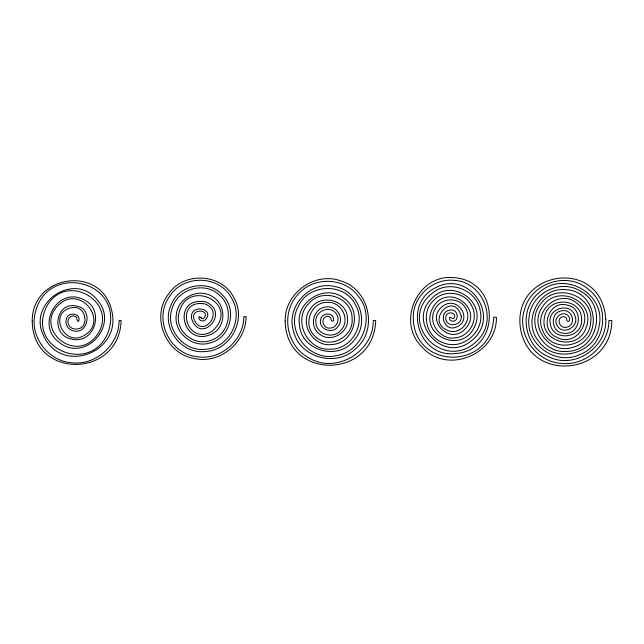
<?xml version="1.0" encoding="UTF-8"?>
<svg xmlns="http://www.w3.org/2000/svg" width="644" height="644" viewBox="0 0 644 644"><rect width="100%" height="100%" fill="white"/><g stroke="black" fill="none" stroke-linecap="round" stroke-linejoin="round"><path stroke-width="0.97" d="M201.202 317.814L201.226 317.919A0.958 0.958 0 0 0 201.467 318.289L201.62 318.426A1.642 1.642 0 0 0 202.288 318.708L202.586 318.74A2.326 2.326 0 0 0 203.56 318.555C211.409 309.828 191.566 307.542 193.731 318.402C201.572 340.644 226.237 311.165 204.373 303.775C173.325 299.371 186.752 347.245 212.423 331.08C242.53 303.179 184.715 275.922 178.485 315.504C176.086 332.731 195.744 346.883 211.498 340.104C229.312 334.204 234.134 308.685 220.473 296.143C206.346 280.76 178.155 288.021 172.359 307.84C164.325 328.529 183.87 352.244 205.629 349.249C229.989 347.993 244.559 317.275 231.043 297.27C218.574 274.883 183.081 274.682 169.678 296.248C153.353 318.16 168.623 352.799 195.47 356.422C219.443 361.55 243.867 340.901 243.818 316.647L246.048 316.647C246.169 342.753 219.338 364.729 193.731 358.346C165.508 353.604 150.615 316.502 168.591 293.938C183.782 271.092 222.333 273.233 234.158 298.261C246.821 320.036 230.125 351.036 204.712 351.552C180.908 354.079 160.783 327.031 171.014 305.119C178.517 284.696 208.35 278.611 222.719 295.266C237.354 309.547 230.592 337.577 210.564 342.769C193.272 348.855 173.236 332.795 176.359 314.497C177.768 297.6 199.262 287.023 213.172 297.15C225.923 304.862 226.286 325.784 213.124 333.27C182.735 350.07 170.274 295.886 205.484 301.803C231.405 312.573 199.849 345.506 191.493 318.289C189.787 302.398 216.883 309.201 204.526 320.567A4.589 4.589 0 0 1 202.635 320.97L201.999 320.913A3.912 3.912 0 0 1 200.437 320.31L200.002 319.971A3.252 3.252 0 0 1 199.181 318.804L199.044 318.361A2.415 2.415 0 0 1 199.246 316.639L201.234 317.669M605.763 319.102C607.324 347.325 574.746 369.535 549.203 357.001C523.886 347.293 517.961 310.142 538.674 293.02C563.049 269.095 607.429 293.745 598.88 327.168C594.412 354.659 554.412 364.134 538.577 341.095C521.769 321.267 539.173 286.878 565.303 289.711C597.238 290.186 604.458 338.841 573.112 347.205C550.306 355.528 528.08 326.226 542.522 306.818C557.205 282.813 597.052 301.617 585.968 328.158C577.676 352.147 538.843 342.616 544.518 317.218C548.004 295.499 582.675 297.689 581.572 320.293C582.297 338.816 552.013 342.028 550.201 323.119C547.167 308.565 570.528 301.376 575.011 316.027C579.801 326.983 562.196 336.273 556.915 325.035C552.367 317.677 564.152 309.031 568.894 316.816C571.735 320.607 566.897 324.061 566.615 318.78C566.036 317.009 563.846 316.228 562.172 316.832C555.724 319.247 560.401 329.173 566.527 327.216C576.678 325.268 572.766 309.233 562.993 310.666C549.324 311.092 550.58 332.94 563.798 333.254C580.687 335.564 584.019 308.468 567.75 305.248C548.76 299.202 538.617 329.342 556.456 337.158C577.555 348.686 595.837 316.623 576.694 303.155C559.507 288.472 532.982 310.762 542.699 330.42C551.175 353.959 589.188 347.615 590.564 322.91C595.241 296.248 556.843 281.734 541.507 302.922C524.892 321.284 541.66 353.258 565.859 351.463C598.501 351.801 608.339 304.709 579.584 290.637C559.604 278.78 531.364 293.616 529.175 316.607C524.417 343.244 555.337 366.388 579.713 354.603C606.125 344.798 610.697 305.723 588.375 289.285C568.048 271.462 533.007 282.193 525.15 307.679C515.353 332.562 535.309 362.129 561.705 363.409C586 366.09 609.087 344.846 608.902 320.495L611.8 320.495C611.969 373.246 533.707 384.049 521.197 332.151C507.665 270.754 601.448 255.08 605.763 319.102M32.208 321.018C32.844 379.759 119.494 378.157 121.12 320.495L119.116 320.495C119.132 345.039 95.36 366.219 70.929 362.669C47.736 360.656 29.664 336.45 35.042 313.652C46.4 261.231 125.878 280.671 108.103 332.497C90.281 376.249 24.045 347.51 47.431 305.143C68.514 270.295 121.998 305.248 95.191 337.432C72.571 363.297 32.868 326.556 60.021 303.662C81.353 285.622 109.142 321.831 83.688 335.741C63.941 347.084 47.946 312.807 71.323 307.752C88.067 303.984 90.41 333.214 72.659 328.545A7.841 7.841 0 0 1 69.528 326.202A7.205 7.205 0 0 1 68.047 322.934A6.537 6.537 0 0 1 68.32 319.666C69.166 317.025 72.305 315.141 74.962 316.301C78.109 317.001 75.847 321.09 78.528 321.477C82.013 313.451 67.853 311.084 66.421 319.046A8.557 8.557 0 0 0 66.091 323.32A9.217 9.217 0 0 0 68.006 327.498A9.885 9.885 0 0 0 71.951 330.412C87.697 336.329 93.388 309.684 77.795 306.335C55.867 299.935 49.934 334.445 70.792 338.897C94.523 345.578 105.6 309.651 83.945 299.814C58.21 286.025 35.79 324.576 58.387 341.674C83.929 363.739 119.277 326.122 98.081 300.973C75.332 270.142 26.565 302.72 43.736 335.991C61.744 375.235 121.611 352.51 111.879 311.39C102.122 264.636 31.87 274.167 32.208 321.018M285.195 321.026C285.976 380.395 374.003 379.59 375.702 320.495L373.254 320.495C373.882 351.785 335.717 374.607 308.774 357.75C286.548 346.174 280.43 313.451 297.568 294.952C312.533 276.357 344.226 276.831 358.281 296.208C375.621 316.47 362.781 351.745 336.361 355.649C309.804 362.145 284.93 330.952 298.148 306.729C307.969 283.658 344.459 281.959 355.512 304.862C366.525 323.328 351.68 350.119 329.752 349.201C306.89 350.578 292.287 319.674 308.903 303.437C322.346 287.144 352.445 297.303 352.107 318.756C353.838 337.537 328.384 350.119 315.093 336.273C302.382 325.614 310.416 301.915 327.345 302.358C341.36 301.231 351.004 320.02 340.861 330.219C333.318 339.678 315.737 334.373 315.834 321.928C314.876 312.316 327.683 305.208 334.84 312.187C340.845 316.872 337.802 328.207 329.833 328.094C323.489 328.995 319.899 318.981 326.178 316.598C327.877 315.938 330.122 316.598 330.903 318.321C330.453 320.793 333.914 322.837 333.608 319.335C333.238 311.962 321.759 312.63 320.68 319.4C317.894 329.02 332.409 334.622 337.842 326.733C344.951 318.772 336.748 305.425 326.516 306.979C313.411 307.558 308.774 326.371 319.183 333.777C330.67 343.993 350.054 332.135 347.414 317.339C346.198 299.758 320.833 293.736 311.052 307.985C298.365 322.757 312.968 347.382 331.893 344.516C353.991 343.542 362.604 311.954 344.999 299.13C326.951 282.74 295.62 300.7 299.428 324.439C300.804 351.044 338.913 361.348 354.281 339.992C370.115 322.137 358.684 290.959 335.435 286.717C310.376 279.802 285.517 306.608 293.511 331.145C299.524 357.653 335.951 367.571 355.255 349.096C378.422 330.436 369.479 289.615 341.433 281.138C315.415 270.963 284.374 293.092 285.195 321.026M461.217 316.059C462.666 326.725 444.07 328.029 445.873 316.896C446.147 311.173 456.532 311.728 454.398 317.564C454.02 318.514 452.378 318.861 452.088 318.2C447.926 314.803 449.198 320.865 451.79 321.082C460.098 322.338 458.174 308.468 450.43 310.062C437.204 311.495 444.36 332.304 456.073 327.168C473.469 320.64 458.351 295.596 443.66 305.562C423.905 318.418 449.093 345.788 464.807 329.342C484.586 309.514 449.287 282.99 434.169 305.602C415.549 333.705 461.853 356.398 474.781 326.234C486.429 301.456 451.983 278.305 432.792 297.488C405.599 321.34 442.734 363.562 470.523 341.465C502.417 318.152 469.581 269.087 435.505 287.779C402.597 303.662 417.916 357.364 454.656 353.628C501.41 351.125 500.605 280.559 453.972 277.677C417.731 273.603 395.939 322.089 422.158 347.124C447.178 375.186 497.16 354.458 496.411 317.242L493.739 317.242C491.573 371.685 411.315 369.849 413.311 315.351C414.253 294.855 434.193 277.87 454.551 280.414C482.445 281.726 498.037 319.207 478.444 339.452C444.247 375.855 392.76 319.174 435.69 290.718C452.619 280.18 477.671 291.378 480.319 311.358C484.819 331.483 462.617 350.835 443.402 342.785C426.135 337.223 420.162 312.388 433.895 300.112C444.537 288.906 465.387 291.941 471.851 306.158C478.886 318.844 469.854 336.675 455.228 337.85C440.102 340.483 426.956 322.282 435.159 308.991C441.221 296.522 461.676 296.86 466.522 310.142C471.625 320.744 461.04 334.373 449.472 331.064C423.446 322.99 453.457 289.398 461.217 316.059"/></g></svg>
